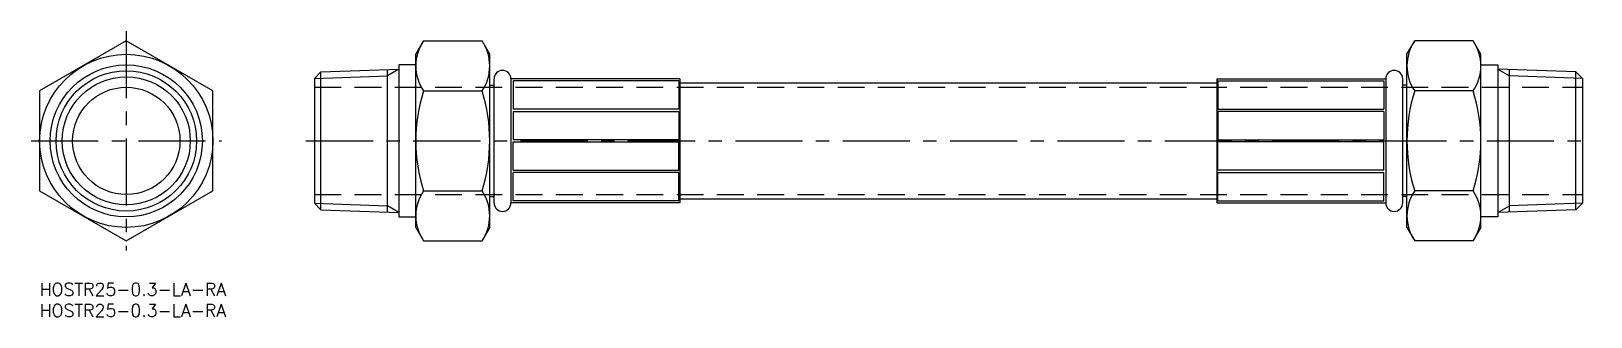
# Model space of a CAD drawing. Extents: x -2 to 367, y -8 to 60.
import ezdxf

# ---------------------------------------------------------------- set-up
doc = ezdxf.new("R2010")
doc.units = 0
doc.header["$LTSCALE"] = 0.5
doc.linetypes.add('CENTER', pattern=[50.8, 31.75, -6.35, 6.35, -6.35])
doc.linetypes.add('DASHED', pattern=[19.05, 12.7, -6.35])
for name, color, linetype in [('MSM_CENTER', 1, 'CENTER'), ('MSM_CONTINUOUS', 7, 'CONTINUOUS'), ('MSM_DASHED', 4, 'DASHED'), ('MSM_NARROW', 5, 'CONTINUOUS'), ('MSM_PART_NUMBER', 7, 'CONTINUOUS')]:
    doc.layers.add(name, color=color, linetype=linetype)
doc.styles.get("Standard").update_dxf_attribs({"font": 'txt.shx', "height": 3, "bigfont": 'bigfont.shx'})

# ---------------------------------------------------------------- blocks, each defined once
blk = doc.blocks.new('*U2')
at = {"layer": 'MSM_PART_NUMBER'}
blk.add_text('HOSTR25-0.3-LA-RA', height=3, dxfattribs=at).set_placement((0, -3))
blk = doc.blocks.new('*U3')
at = {"layer": 'MSM_PART_NUMBER'}
blk.add_text('HOSTR25-0.3-LA-RA', height=3, dxfattribs=at).set_placement((0, -8))

msp = doc.modelspace()

# ---------------------------------------------------------------- linework, layer by layer
at = {"layer": 'MSM_CENTER'}
for p, q in [((20.5, 59.65), (20.5, 7.69)), ((-2, 33.67), (43, 33.67)), ((63, 33.67), (367, 33.67))]:
    msp.add_line(p, q, dxfattribs=at)
at = {"layer": 'MSM_CONTINUOUS'}
for p, q in [((20.5, 57.34), (0, 45.51)), ((41, 45.51), (20.5, 57.34)), ((89, 54.17), (90.83, 57.34)), ((90.83, 57.34), (104.67, 57.34)), ((106.5, 54.17), (104.67, 57.34)), ((323.5, 54.17), (325.33, 57.34)), ((339.17, 57.34), (325.33, 57.34)), ((341, 54.17), (339.17, 57.34)), ((89, 51.67), (85, 51.67)), ((85, 51.67), (85, 15.67)), ((89, 13.17), (89, 54.17)), ((106.5, 13.17), (106.5, 54.17)), ((323.5, 13.17), (323.5, 54.17)), ((341, 13.17), (341, 54.17)), ((341, 51.67), (345, 51.67)), ((345, 51.67), (345, 15.67)), ((65, 48.45), (66.53, 49.99)), ((65, 48.45), (65, 18.89)), ((66.53, 49.99), (85, 50.63)), ((66.53, 17.36), (66.53, 49.99)), ((82.27, 16.81), (82.27, 50.54)), ((107.5, 18.97), (107.5, 48.37)), ((151.5, 48.37), (111.5, 48.37)), ((111.5, 48.37), (111.5, 18.97)), ((151.5, 48.37), (151.5, 18.97)), ((278.5, 48.37), (278.5, 18.97)), ((278.5, 48.37), (318.5, 48.37)), ((318.5, 48.37), (318.5, 18.97)), ((322.5, 18.97), (322.5, 48.37)), ((363.47, 49.99), (345, 50.63)), ((347.73, 16.81), (347.73, 50.54)), ((363.47, 17.36), (363.47, 49.99)), ((365, 48.45), (363.47, 49.99)), ((365, 48.45), (365, 18.89)), ((0, 45.51), (0, 21.84)), ((41, 21.84), (41, 45.51)), ((90.83, 45.51), (104.67, 45.51)), ((106.5, 46.87), (107.5, 46.87)), ((112, 47.87), (112, 41.15)), ((151.25, 47.87), (112, 47.87)), ((151.25, 47.87), (151.25, 41.15)), ((278.5, 47.37), (151.5, 47.37)), ((278.75, 47.87), (278.75, 41.15)), ((278.75, 47.87), (318, 47.87)), ((318, 47.87), (318, 41.15)), ((323.5, 46.87), (322.5, 46.87)), ((339.17, 45.51), (325.33, 45.51)), ((151.25, 41.15), (112, 41.15)), ((112, 40.65), (151.25, 40.65)), ((112, 40.65), (112, 33.92)), ((151.25, 40.65), (151.25, 33.92)), ((278.75, 41.15), (318, 41.15)), ((278.75, 40.65), (278.75, 33.92)), ((318, 40.65), (278.75, 40.65)), ((318, 40.65), (318, 33.92)), ((151.25, 33.92), (112, 33.92)), ((112, 26.7), (112, 33.42)), ((112, 33.42), (151.25, 33.42)), ((151.25, 26.7), (151.25, 33.42)), ((278.75, 33.92), (318, 33.92)), ((318, 33.42), (278.75, 33.42)), ((278.75, 26.7), (278.75, 33.42)), ((318, 26.7), (318, 33.42)), ((112, 26.7), (151.25, 26.7)), ((112, 19.47), (112, 26.2)), ((151.25, 26.2), (112, 26.2)), ((151.25, 19.47), (151.25, 26.2)), ((318, 26.7), (278.75, 26.7)), ((278.75, 26.2), (318, 26.2)), ((278.75, 19.47), (278.75, 26.2)), ((318, 19.47), (318, 26.2)), ((0, 21.84), (20.5, 10)), ((5.12, 18.88), (5.12, 18.88)), ((20.5, 10), (41, 21.84)), ((65, 18.89), (66.53, 17.36)), ((90.83, 21.84), (104.67, 21.84)), ((106.5, 20.47), (107.5, 20.47)), ((151.5, 18.97), (111.5, 18.97)), ((151.25, 19.47), (112, 19.47)), ((151.5, 19.97), (278.5, 19.97)), ((278.5, 18.97), (318.5, 18.97)), ((278.75, 19.47), (318, 19.47)), ((323.5, 20.47), (322.5, 20.47)), ((339.17, 21.84), (325.33, 21.84)), ((365, 18.89), (363.47, 17.36)), ((10.25, 15.92), (10.25, 15.92)), ((66.53, 17.36), (85, 16.71)), ((85, 15.67), (89, 15.67)), ((345, 15.67), (341, 15.67)), ((363.47, 17.36), (345, 16.71)), ((89, 13.17), (90.83, 10)), ((106.5, 13.17), (104.67, 10)), ((323.5, 13.17), (325.33, 10)), ((341, 13.17), (339.17, 10)), ((90.83, 10), (104.67, 10)), ((339.17, 10), (325.33, 10))]:
    msp.add_line(p, q, dxfattribs=at)
for radius in [20.5, 18, 16.62, 12.7]:
    msp.add_circle((20.5, 33.67), radius, dxfattribs=at)
for centre, radius, start, end in [((99.48, 51.42), 10.48, 145.6158, 214.3843), ((96.02, 51.42), 10.48, 325.6157, 34.3842), ((333.98, 51.42), 10.48, 145.6158, 214.3843), ((330.52, 51.42), 10.48, 325.6157, 34.3842), ((109.5, 48.37), 2, 0, 180), ((320.5, 48.37), 2, 0, 180), ((128.17, 33.67), 39.17, 162.412, 197.588), ((67.33, 33.67), 39.17, 342.412, 17.588), ((362.67, 33.67), 39.17, 162.412, 197.588), ((301.83, 33.67), 39.17, 342.412, 17.588), ((99.48, 15.92), 10.48, 145.6157, 214.3842), ((96.02, 15.92), 10.48, 325.6158, 34.3843), ((109.5, 18.97), 2, 180, 0), ((320.5, 18.97), 2, 180, 0), ((333.98, 15.92), 10.48, 145.6157, 214.3842), ((330.52, 15.92), 10.48, 325.6158, 34.3843)]:
    msp.add_arc(centre, radius, start, end, dxfattribs=at)
at = {"layer": 'MSM_DASHED'}
for p, q in [((65, 46.37), (365, 46.37)), ((65, 20.97), (365, 20.97))]:
    msp.add_line(p, q, dxfattribs=at)
at = {"layer": 'MSM_NARROW'}
for p, q in [((65, 48.45), (82.27, 49.06)), ((85, 50.63), (82.27, 49.06)), ((345, 50.63), (347.73, 49.06)), ((365, 48.45), (347.73, 49.06)), ((65, 18.89), (82.27, 18.29)), ((365, 18.89), (347.73, 18.29)), ((85, 16.71), (82.27, 18.29)), ((345, 16.71), (347.73, 18.29))]:
    msp.add_line(p, q, dxfattribs=at)
msp.add_circle((20.5, 33.67), 15.15, dxfattribs=at)

# ---------------------------------------------------------------- block references
at = {"layer": 'MSM_CONTINUOUS'}
for name in ['*U2', '*U3']:
    msp.add_blockref(name, (0, 0), dxfattribs=at)

doc.saveas('drawing.dxf')
